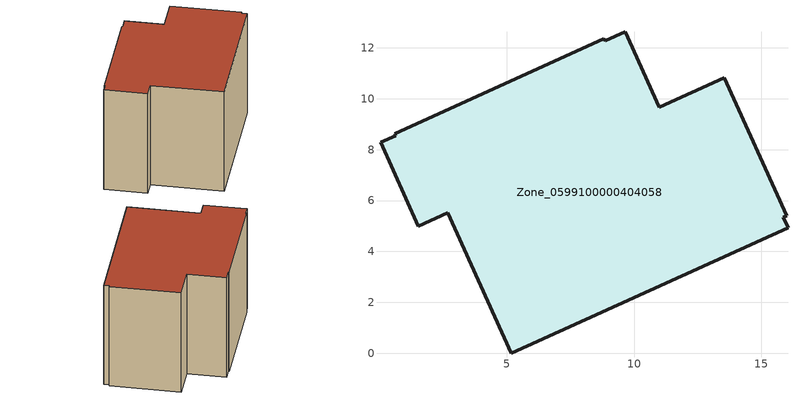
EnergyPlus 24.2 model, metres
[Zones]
Zone_0599100000404058
 floor ground (C_G): 13.55,10.82 16,5.41 15.87,5.35 16.04,4.93 5.17,0 2.67,5.51 1.52,4.99 0.04,8.28 0.63,8.55 0.59,8.63 8.81,12.35 8.87,12.28 9.65,12.63 10.99,9.66 z0
 wall outside (C_F): 2.67,5.51 5.17,0 16.04,4.93 15.87,5.35 16,5.41 13.55,10.82 10.99,9.66 9.65,12.63 8.87,12.28 8.81,12.35 0.59,8.63 0.63,8.55 0.04,8.28 1.52,4.99 2.67,5.51 z0:9.53
 roof outside (C_R): 16,5.41 13.55,10.82 10.99,9.66 9.65,12.63 8.87,12.28 8.81,12.35 0.59,8.63 0.63,8.55 0.04,8.28 1.52,4.99 2.67,5.51 5.17,0 16.04,4.93 15.87,5.35 z9.53
[BUILDING]
Pand.0599100000404058: North Axis=0; Terrain=City; Loads Convergence Tolerance Value=0.04; Temperature Convergence Tolerance Value=0.4; Solar Distribution=FullExterior; Maximum Number of Warmup Days=25; Minimum Number of Warmup Days=1
[Site:Location]
Rotterdam.The.Hague.AP_ZH_NLD Design_Conditions: Latitude=51.96; Longitude=4.45; Time Zone=1; Elevation=-4.5
[SITE:GROUNDTEMPERATURE:BUILDINGSURFACE]
18, 18, 18, 18, 18, 18, 18, 18, 18, 18, 18, 18
[MATERIAL] Thermal Absorptance=0.9; Solar Absorptance=0.7; Visible Absorptance=0.7
Name | Roughness | Thickness | Conductivity | Density | Specific Heat
G.D.1992-2005 | MediumSmooth | 0.15 | 0.06 | 540 | 1210
F.D.1992-2005 | Rough | 0.3 | 0.12 | 1920 | 840
R.D.1992-2005 | MediumRough | 0.2 | 0.08 | 1500 | 1000
[CONSTRUCTION]
C_G: G.D.1992-2005
C_F: F.D.1992-2005
C_R: R.D.1992-2005
[ZONE]
Zone_0599100000404058: Type=1; Multiplier=1; Ceiling Height=Autocalculate; Volume=Autocalculate; Floor Area=autocalculate; Part of Total Floor Area=Yes
[ZONEINFILTRATION:DESIGNFLOWRATE]
Infil_Zone_0599100000404058: Zone or ZoneList or Space or SpaceList=Zone_0599100000404058; Schedule=AlwaysOn; Design Flow Rate Calculation Method=Flow/Area; Flow Rate per Floor Area=0.0021; Constant Term Coefficient=1; Temperature Term Coefficient=0; Velocity Term Coefficient=0; Velocity Squared Term Coefficient=0
[HVACTEMPLATE:ZONE:IDEALLOADSAIRSYSTEM]
Zone_0599100000404058: Maximum Heating Supply Air Temperature=50; Minimum Cooling Supply Air Temperature=13; Maximum Heating Supply Air Humidity Ratio=0.0156; Minimum Cooling Supply Air Humidity Ratio=0.0077; Heating Limit=NoLimit; Cooling Limit=NoLimit; Dehumidification Control Type=ConstantSensibleHeatRatio; Cooling Sensible Heat Ratio=0.7; Dehumidification Setpoint=60; Humidification Control Type=None; Humidification Setpoint=30; Outdoor Air Method=None; Outdoor Air Flow Rate per Person=0.00944; Outdoor Air Flow Rate per Zone Floor Area=0; Outdoor Air Flow Rate per Zone=0; Demand Controlled Ventilation Type=None; Outdoor Air Economizer Type=NoEconomizer; Heat Recovery Type=None; Sensible Heat Recovery Effectiveness=0.7; Latent Heat Recovery Effectiveness=0.65
[ZONECONTROL:THERMOSTAT]
ThermostatControl_Zone_0599100000404058: Zone or ZoneList=Zone_0599100000404058; Control Type Schedule=DualSetpointControlType; Control 1=Thermostat_Zone_0599100000404058; Temperature Difference Between Cutout And Setpoint=0
[THERMOSTATSETPOINT:DUALSETPOINT]
Thermostat_Zone_0599100000404058: Heating Setpoint Temperature Schedule=HeatingSetpoint_Zone_0599100000404058; Cooling Setpoint Temperature Schedule=CoolingSetpoint_Zone_0599100000404058
[SCHEDULE:COMPACT]
HeatingSetpoint_Zone_0599100000404058: Through: 12/31, For: AllDays, Until: 24:00, 21
CoolingSetpoint_Zone_0599100000404058: Through: 12/31, For: AllDays, Until: 24:00, 24
DualSetpointControlType: Through: 12/31, For: AllDays, Until: 24:00, 4
AlwaysOn: Through: 12/31, For: AllDays, Until: 24:00, 1
